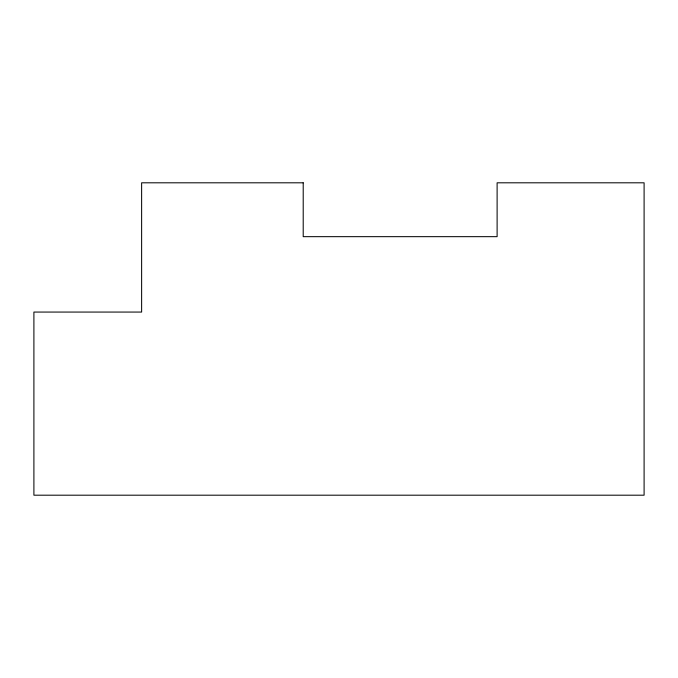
<?xml version="1.0" encoding="UTF-8"?>
<svg xmlns="http://www.w3.org/2000/svg" width="678" height="678" viewBox="0 0 678 678"><rect width="100%" height="100%" fill="white"/><g stroke="black" fill="none" stroke-linecap="round" stroke-linejoin="round"><path stroke-width="1.02" d="M303.21 182.806L141.626 182.806L141.626 312.066L33.9 312.066L33.9 495.194L644.1 495.194L644.1 182.806L497.11 182.806L497.11 236.664L303.21 236.664L303.21 182.806"/></g></svg>
